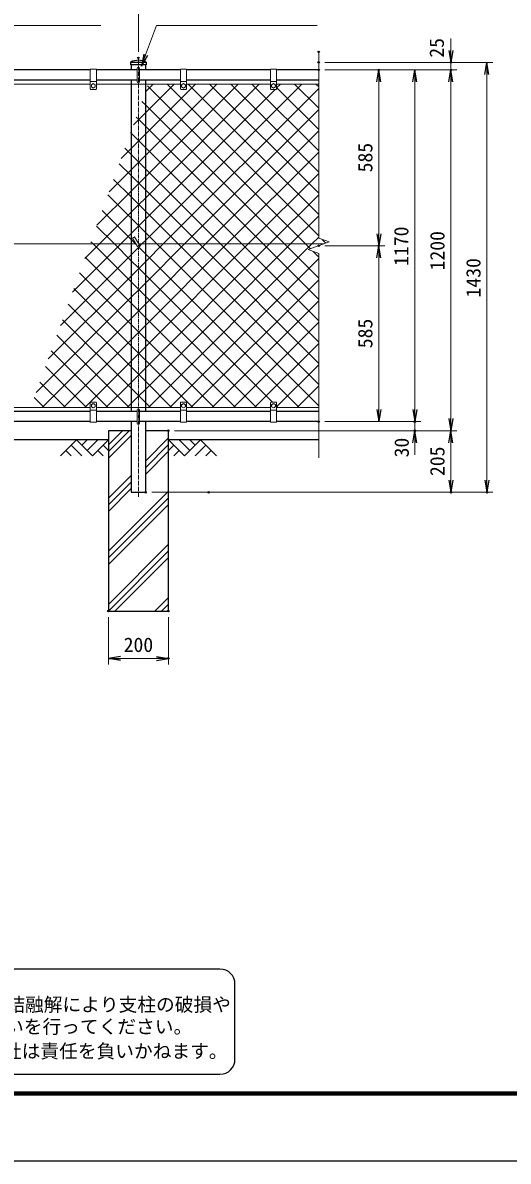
# Model space of a CAD drawing. Units: millimetres, scale not verified. Extents: x -4200 to 4200, y -2970 to 2970.
# Drawn here: x -1970 to -354, y -2970 to 817 of the extents above; entities that cross this region are included whole.
import ezdxf
from ezdxf.enums import TextEntityAlignment as Align

# ---------------------------------------------------------------- set-up
doc = ezdxf.new("R2010")
doc.units = ezdxf.units.MM
doc.header["$LTSCALE"] = 10
doc.header["$PDMODE"] = 32
doc.header["$PDSIZE"] = 5
doc.linetypes.add('USER1', pattern=[2, 1.25, -0.25, 0.25, -0.25])
for name, color, linetype, lineweight in [('0-0_D-STR1', 1, 'Continuous', 25), ('0-1_D-DCR-HCH', 7, 'Continuous', 13), ('0-2_D-STR3', 3, 'Continuous', 13), ('0-3_D-BMK', 2, 'USER1', 13), ('0-4_D-STR2', 7, 'Continuous', 13), ('0-5_D-STR-DIM', 7, 'Continuous', 13), ('0-6_0', 7, 'Continuous', 25), ('0-8_D-STR4', 7, 'Continuous', 25), ('0-9_D-BGD', 7, 'Continuous', 25), ('0-A_D-STR-TXT', 7, 'Continuous', 13), ('0-B_D-TTL-TXT', 7, 'Continuous', 25), ('0-C_D-TTL', 7, 'Continuous', 25)]:
    doc.layers.add(name, color=color, linetype=linetype, lineweight=lineweight)
doc.layers.add('0-7_DEFPOINTS', color=7, linetype='Continuous')
doc.styles.add('ＭＳ ゴシック', font='')
doc.styles.get('ＭＳ ゴシック').set_extended_font_data('MS Gothic')

# ---------------------------------------------------------------- blocks, each defined once
blk = doc.blocks.new('_Open')
at = {"layer": '0-6_0'}
blk.add_line((-10, 1.667), (0, 0), dxfattribs=at)
blk.add_lwpolyline([(-10, -1.667), (0, 0), (-10, 0)], dxfattribs=at)

msp = doc.modelspace()

# ---------------------------------------------------------------- linework, layer by layer
at = {"layer": '0-0_D-STR1'}
for p, q in [((-1611.07, 685.33), (-1611.07, 677)), ((-1558.87, 685), (-1611.07, 685)), ((-1558.87, 685.33), (-1558.87, 677)), ((-1744.97, 660), (-2024.97, 660)), ((-1588.97, 660), (-1724.97, 660)), ((-1558.87, 677), (-1611.07, 677)), ((-1609.27, 677), (-1609.27, 660)), ((-1444.97, 660), (-1580.97, 660)), ((-1560.67, 660), (-1560.67, 677)), ((-1144.97, 660), (-1424.97, 660)), ((-984.97, 660), (-1124.97, 660)), ((-1744.97, 626), (-2024.97, 626)), ((-1588.97, 626), (-1724.97, 626)), ((-1609.27, 626), (-1609.27, -476)), ((-1444.97, 626), (-1580.97, 626)), ((-1560.67, -476), (-1560.67, 626)), ((-1144.97, 626), (-1424.97, 626)), ((-984.97, 626), (-1124.97, 626)), ((-1744.97, -476), (-2024.97, -476)), ((-1588.97, -476), (-1724.97, -476)), ((-1444.97, -476), (-1580.97, -476)), ((-1144.97, -476), (-1424.97, -476)), ((-984.97, -476), (-1124.97, -476)), ((-1744.97, -510), (-2024.97, -510)), ((-1588.97, -510), (-1724.97, -510)), ((-1444.97, -510), (-1580.97, -510)), ((-1144.97, -510), (-1424.97, -510)), ((-984.97, -510), (-1124.97, -510))]:
    msp.add_line(p, q, dxfattribs=at)
msp.add_lwpolyline([(-1609.27, -510), (-1609.27, -745), (-1560.67, -745), (-1560.67, -510)], dxfattribs=at)
for centre, radius, start, end in [((-1610.07, 685.33), 1, 122.29827, 180), ((-1584.97, 632.66), 59.34, 64.40505, 115.59495), ((-1559.87, 685.33), 1, 0, 57.70173)]:
    msp.add_arc(centre, radius, start, end, dxfattribs=at)
at = {"layer": '0-1_D-DCR-HCH'}
for p, q in [((-1684.97, -609.65), (-1615.32, -540)), ((-1684.97, -587.56), (-1637.42, -540)), ((-1684.97, -631.75), (-1609.27, -556.05)), ((-1560.67, -640.03), (-1484.97, -564.33)), ((-1791.4, -570), (-1844.61, -623.21)), ((-1826.87, -605.47), (-1809.05, -623.21)), ((-1809.14, -587.74), (-1773.5, -623.21)), ((-1791.4, -570), (-1738.19, -623.21)), ((-1773.66, -587.74), (-1755.92, -570)), ((-1755.92, -605.47), (-1720.45, -570)), ((-1738.19, -623.21), (-1684.97, -570)), ((-1720.45, -605.47), (-1702.63, -623.21)), ((-1702.71, -587.74), (-1684.97, -605.39)), ((-1560.67, -662.13), (-1484.97, -586.43)), ((-1431.76, -623.21), (-1484.97, -570)), ((-1467.24, -587.74), (-1484.97, -605.39)), ((-1449.5, -605.47), (-1467.32, -623.21)), ((-1414.03, -605.47), (-1449.5, -570)), ((-1378.55, -570), (-1431.76, -623.21)), ((-1396.2, -587.83), (-1414.03, -570)), ((-1360.81, -587.74), (-1396.45, -623.21)), ((-1378.55, -570), (-1325.34, -623.21)), ((-1343.08, -605.47), (-1360.89, -623.21)), ((-1560.67, -684.23), (-1484.97, -608.53)), ((-1684.97, -764.33), (-1609.27, -688.63)), ((-1684.97, -786.43), (-1609.27, -710.73)), ((-1684.97, -808.53), (-1609.27, -732.83)), ((-1684.97, -941.11), (-1484.97, -741.11)), ((-1684.97, -963.21), (-1484.97, -763.21)), ((-1684.97, -985.3), (-1484.97, -785.3)), ((-1684.97, -1117.89), (-1484.97, -917.89)), ((-1684.97, -1139.98), (-1484.97, -939.98)), ((-1662.89, -1140), (-1484.97, -962.08)), ((-1530.31, -1140), (-1484.97, -1094.66)), ((-1508.21, -1140), (-1484.97, -1116.76)), ((-1486.12, -1140), (-1484.97, -1138.86))]:
    msp.add_line(p, q, dxfattribs=at)
at = {"layer": '0-2_D-STR3'}
for p, q in [((-1744.97, 662), (-1744.97, 597)), ((-1724.97, 662), (-1744.97, 662)), ((-1724.97, 662), (-1724.97, 597)), ((-1588.97, 621), (-1588.97, 665)), ((-1580.97, 621), (-1580.97, 665)), ((-1444.97, 662), (-1444.97, 597)), ((-1424.97, 662), (-1444.97, 662)), ((-1424.97, 662), (-1424.97, 597)), ((-1144.97, 662), (-1144.97, 597)), ((-1124.97, 662), (-1144.97, 662)), ((-1124.97, 662), (-1124.97, 597)), ((-2024.97, 613), (-1744.97, 613)), ((-1724.97, 622), (-1744.97, 622)), ((-1741.47, 610.74), (-1734.97, 614.5)), ((-1741.47, 610.74), (-1741.47, 603.26)), ((-1734.97, 614.5), (-1728.47, 610.74)), ((-1728.47, 610.74), (-1728.47, 603.26)), ((-1724.97, 613), (-1444.97, 613)), ((-1424.97, 622), (-1444.97, 622)), ((-1441.47, 610.74), (-1434.97, 614.5)), ((-1441.47, 610.74), (-1441.47, 603.26)), ((-1434.97, 614.5), (-1428.47, 610.74)), ((-1428.47, 610.74), (-1428.47, 603.26)), ((-1424.97, 613), (-1144.97, 613)), ((-1124.97, 622), (-1144.97, 622)), ((-1141.47, 610.74), (-1134.97, 614.5)), ((-1141.47, 610.74), (-1141.47, 603.26)), ((-1134.97, 614.5), (-1128.47, 610.74)), ((-1128.47, 610.74), (-1128.47, 603.26)), ((-1124.97, 613), (-984.97, 613)), ((-1726.97, 595), (-1742.97, 595)), ((-1426.97, 595), (-1442.97, 595)), ((-1126.97, 595), (-1142.97, 595)), ((-1593.06, 81), (-3383.82, 81)), ((-1604.37, 100.59), (-1597.44, 104.59)), ((-1604.37, 100.59), (-1588.44, 73)), ((-1597.44, 104.59), (-1581.51, 77)), ((-968.49, 81), (-1583.82, 81)), ((-1744.97, -512), (-1744.97, -447)), ((-1726.97, -445), (-1742.97, -445)), ((-1741.47, -460.74), (-1741.47, -453.26)), ((-1728.47, -460.74), (-1728.47, -453.26)), ((-1724.97, -512), (-1724.97, -447)), ((-1444.97, -512), (-1444.97, -447)), ((-1426.97, -445), (-1442.97, -445)), ((-1441.47, -460.74), (-1441.47, -453.26)), ((-1428.47, -460.74), (-1428.47, -453.26)), ((-1424.97, -512), (-1424.97, -447)), ((-1144.97, -512), (-1144.97, -447)), ((-1126.97, -445), (-1142.97, -445)), ((-1141.47, -460.74), (-1141.47, -453.26)), ((-1128.47, -460.74), (-1128.47, -453.26)), ((-1124.97, -512), (-1124.97, -447)), ((-2024.97, -463), (-1744.97, -463)), ((-1724.97, -472), (-1744.97, -472)), ((-1741.47, -460.74), (-1734.97, -464.5)), ((-1734.97, -464.5), (-1728.47, -460.74)), ((-1724.97, -463), (-1444.97, -463)), ((-1588.97, -515), (-1588.97, -471)), ((-1580.97, -515), (-1580.97, -471)), ((-1424.97, -472), (-1444.97, -472)), ((-1441.47, -460.74), (-1434.97, -464.5)), ((-1434.97, -464.5), (-1428.47, -460.74)), ((-1424.97, -463), (-1144.97, -463)), ((-1124.97, -472), (-1144.97, -472)), ((-1141.47, -460.74), (-1134.97, -464.5)), ((-1134.97, -464.5), (-1128.47, -460.74)), ((-1124.97, -463), (-984.97, -463)), ((-1724.97, -512), (-1744.97, -512)), ((-1424.97, -512), (-1444.97, -512)), ((-1124.97, -512), (-1144.97, -512))]:
    msp.add_line(p, q, dxfattribs=at)
for points in [[(-1741.47, 603.26), (-1734.97, 599.5), (-1728.47, 603.26)], [(-1441.47, 603.26), (-1434.97, 599.5), (-1428.47, 603.26)], [(-1141.47, 603.26), (-1134.97, 599.5), (-1128.47, 603.26)], [(-1741.47, -453.26), (-1734.97, -449.5), (-1728.47, -453.26)], [(-1441.47, -453.26), (-1434.97, -449.5), (-1428.47, -453.26)], [(-1141.47, -453.26), (-1134.97, -449.5), (-1128.47, -453.26)]]:
    msp.add_lwpolyline(points, dxfattribs=at)
for centre in [(-1734.97, 607), (-1434.97, 607), (-1134.97, 607), (-1734.97, -457), (-1434.97, -457), (-1134.97, -457)]:
    msp.add_circle(centre, 6.49, dxfattribs=at)
for centre, radius, start, end in [((-1584.97, 665), 4, 0, 180), ((-1584.97, 621), 4, 180, 0), ((-1742.97, 597), 2, 180, 270), ((-1726.97, 597), 2, 270, 0), ((-1442.97, 597), 2, 180, 270), ((-1426.97, 597), 2, 270, 0), ((-1142.97, 597), 2, 180, 270), ((-1126.97, 597), 2, 270, 0), ((-1584.97, 75), 4, 210, 30), ((-1742.97, -447), 2, 90, 180), ((-1726.97, -447), 2, 0, 90), ((-1442.97, -447), 2, 90, 180), ((-1426.97, -447), 2, 0, 90), ((-1142.97, -447), 2, 90, 180), ((-1126.97, -447), 2, 0, 90), ((-1584.97, -471), 4, 0, 180), ((-1584.97, -515), 4, 180, 0)]:
    msp.add_arc(centre, radius, start, end, dxfattribs=at)
at = {"layer": '0-3_D-BMK'}
msp.add_line((-1584.97, -760), (-1584.97, 700), dxfattribs=at)
at = {"layer": '0-4_D-STR2'}
for p, q in [((-1560.67, 447.14), (-1394.82, 613)), ((-1560.67, 376.43), (-1324.11, 613)), ((-1560.67, 305.72), (-1253.4, 613)), ((-984.97, 108.22), (-1489.75, 613)), ((-984.97, 178.94), (-1419.04, 613)), ((-984.97, 249.65), (-1348.33, 613)), ((-984.97, 320.36), (-1277.62, 613)), ((-984.97, 391.07), (-1206.91, 613)), ((-1124.97, 600), (-1111.97, 613)), ((-984.97, 532.49), (-1065.49, 613)), ((-984.97, 603.2), (-994.78, 613)), ((-1502.55, 81), (-984.97, 598.58)), ((-984.97, 461.78), (-1124.97, 601.78)), ((-1431.84, 81), (-984.97, 527.87)), ((-1361.13, 81), (-984.97, 457.16)), ((-1609.27, 449.68), (-1610.92, 451.33)), ((-1584.97, 425.38), (-1609.27, 449.68)), ((-1609.27, 398.54), (-1584.97, 422.84)), ((-1584.97, 422.84), (-1560.67, 447.14)), ((-1560.67, 401.08), (-1584.97, 425.38)), ((-1642.08, 365.74), (-1609.27, 398.54)), ((-1609.27, 378.97), (-1629.79, 399.49)), ((-1584.97, 354.67), (-1609.27, 378.97)), ((-1240.59, 81), (-1560.67, 401.08)), ((-1290.42, 81), (-984.97, 386.45)), ((-1609.27, 308.26), (-1648.66, 347.65)), ((-1609.27, 327.83), (-1584.97, 352.13)), ((-1584.97, 352.13), (-1560.67, 376.43)), ((-1560.67, 330.37), (-1584.97, 354.67)), ((-1682.54, 254.57), (-1609.27, 327.83)), ((-1584.97, 283.96), (-1609.27, 308.26)), ((-1584.97, 281.42), (-1560.67, 305.72)), ((-1311.3, 81), (-1560.67, 330.37)), ((-1219.71, 81), (-984.97, 315.74)), ((-1609.27, 237.55), (-1667.53, 295.81)), ((-1609.27, 257.12), (-1584.97, 281.42)), ((-1560.67, 259.66), (-1584.97, 283.96)), ((-1723, 143.39), (-1609.27, 257.12)), ((-1609.27, 166.84), (-1686.4, 243.96)), ((-1584.97, 213.25), (-1609.27, 237.55)), ((-1382.01, 81), (-1560.67, 259.66)), ((-1149, 81), (-984.97, 245.03)), ((-1560.67, 188.95), (-1584.97, 213.25)), ((-1584.97, 142.54), (-1609.27, 166.84)), ((-1452.72, 81), (-1560.67, 188.95)), ((-1078.29, 81), (-984.97, 174.31)), ((-1560.67, 118.24), (-1584.97, 142.54)), ((-1523.44, 81), (-1560.67, 118.24)), ((-1560.67, 22.88), (-1502.55, 81)), ((-1560.67, -47.83), (-1431.84, 81)), ((-1560.67, -118.54), (-1361.13, 81)), ((-1560.67, -189.25), (-1290.42, 81)), ((-1560.67, -259.96), (-1219.71, 81)), ((-1560.67, -330.67), (-1149, 81)), ((-1560.67, -401.39), (-1078.29, 81)), ((-984.97, -457.46), (-1523.44, 81)), ((-984.97, -386.75), (-1452.72, 81)), ((-984.97, -316.04), (-1382.01, 81)), ((-984.97, -245.33), (-1311.3, 81)), ((-984.97, -174.62), (-1240.59, 81)), ((-960.62, 83.87), (-973.07, 96.32)), ((-984.97, 37.51), (-1003.58, 56.12)), ((-1609.27, -116), (-1761.87, 36.6)), ((-1584.97, -1.42), (-1560.67, 22.88)), ((-1480.87, -463), (-984.97, 32.89)), ((-1884.86, -301.31), (-1609.27, -25.72)), ((-1609.27, -186.71), (-1780.74, -15.25)), ((-1609.27, -25.72), (-1584.97, -1.42)), ((-1410.16, -463), (-984.97, -37.82)), ((-1609.27, -257.42), (-1799.61, -67.09)), ((-1609.27, -96.43), (-1584.97, -72.13)), ((-1584.97, -72.13), (-1560.67, -47.83)), ((-1925.33, -412.48), (-1609.27, -96.43)), ((-1339.45, -463), (-984.97, -108.53)), ((-1609.27, -328.14), (-1818.48, -118.93)), ((-1584.97, -140.3), (-1609.27, -116)), ((-1609.27, -167.14), (-1584.97, -142.84)), ((-1584.97, -142.84), (-1560.67, -118.54)), ((-1560.67, -164.6), (-1584.97, -140.3)), ((-1905.13, -463), (-1609.27, -167.14)), ((-1609.27, -398.85), (-1837.35, -170.77)), ((-1584.97, -211.01), (-1609.27, -186.71)), ((-1584.97, -213.55), (-1560.67, -189.25)), ((-1262.28, -463), (-1560.67, -164.6)), ((-1268.74, -463), (-984.97, -179.24)), ((-1615.83, -463), (-1856.22, -222.61)), ((-1609.27, -237.85), (-1584.97, -213.55)), ((-1560.67, -235.31), (-1584.97, -211.01)), ((-1834.42, -463), (-1609.27, -237.85)), ((-1584.97, -281.72), (-1609.27, -257.42)), ((-1584.97, -284.26), (-1560.67, -259.96)), ((-1332.99, -463), (-1560.67, -235.31)), ((-1198.03, -463), (-984.97, -249.95)), ((-1686.54, -463), (-1875.09, -274.45)), ((-1609.27, -308.56), (-1584.97, -284.26)), ((-1560.67, -306.02), (-1584.97, -281.72)), ((-1757.25, -463), (-1893.96, -326.3)), ((-1763.71, -463), (-1609.27, -308.56)), ((-1584.97, -352.44), (-1609.27, -328.14)), ((-1584.97, -354.97), (-1560.67, -330.67)), ((-1403.7, -463), (-1560.67, -306.02)), ((-1124.97, -460.66), (-984.97, -320.66)), ((-1827.96, -463), (-1912.83, -378.14)), ((-1609.27, -379.27), (-1584.97, -354.97)), ((-1560.67, -376.74), (-1584.97, -352.44)), ((-1474.41, -463), (-1560.67, -376.74)), ((-1693, -463), (-1609.27, -379.27)), ((-1584.97, -423.15), (-1609.27, -398.85)), ((-1584.97, -425.69), (-1560.67, -401.39)), ((-1056.6, -463), (-984.97, -391.37)), ((-1898.67, -463), (-1931.69, -429.98)), ((-1622.29, -463), (-1609.27, -449.99)), ((-1609.27, -449.99), (-1584.97, -425.69)), ((-1560.67, -447.45), (-1584.97, -423.15)), ((-1545.12, -463), (-1560.67, -447.45)), ((-1120.86, -463), (-1124.97, -458.88)), ((-985.89, -463), (-984.97, -462.08))]:
    msp.add_line(p, q, dxfattribs=at)
for points in [[(-1844.4, -190.13), (-1609.27, 44.99), (-1584.97, 69.29), (-1573.26, 81), (-1560.67, 93.59), (-1041.26, 613)], [(-1763.47, 32.22), (-1714.69, 81), (-1609.27, 186.41), (-1584.97, 210.71), (-1560.67, 235.01), (-1182.69, 613)], [(-1601.61, 476.92), (-1584.97, 493.55), (-1560.67, 517.85), (-1465.53, 613)], [(-1561.15, 588.09), (-1560.67, 588.56), (-1536.24, 613)], [(-1012.46, 65), (-1028.46, 81), (-1554.32, 606.86)], [(-1803.93, -78.96), (-1643.97, 81), (-1609.27, 115.7), (-1584.97, 140), (-1560.67, 164.3), (-1129.97, 595)], [(-984.97, -33.2), (-1099.17, 81), (-1560.67, 542.5), (-1573.19, 555.01)], [(-984.97, -103.91), (-1169.88, 81), (-1560.67, 471.79), (-1584.97, 496.09), (-1592.05, 503.17)], [(-1591.57, 78.42), (-1594.15, 81), (-1609.27, 96.13), (-1705.27, 192.12)], [(-1138.86, -445), (-1560.67, -23.18), (-1584.97, 1.12), (-1609.27, 25.42), (-1664.86, 81), (-1724.14, 140.28)], [(-1191.57, -463), (-1560.67, -93.89), (-1584.97, -69.59), (-1609.27, -45.29), (-1735.57, 81), (-1743.01, 88.44)], [(-1551.58, -463), (-1007.58, 81), (-984.97, 103.6)], [(-1050.15, -463), (-1560.67, 47.53), (-1584.22, 71.07)]]:
    msp.add_lwpolyline(points, dxfattribs=at)
at = {"layer": '0-5_D-STR-DIM'}
for p, q in [((-1584.97, 720), (-1584.97, 995)), ((-1584.97, 720), (-1584.97, 995)), ((-544.97, 725), (-544.97, 765)), ((-984.97, 720), (-984.97, 100.65)), ((-964.97, 685), (-404.97, 685)), ((-964.97, 685), (-524.97, 685)), ((-544.97, 660), (-544.97, 685)), ((-964.97, 660), (-644.97, 660)), ((-964.97, 660), (-524.97, 660)), ((-964.97, 660), (-524.97, 660)), ((-964.97, 660), (-764.97, 660)), ((-424.97, 645), (-424.97, -705)), ((-784.97, 115), (-784.97, 620)), ((-664.97, 620), (-664.97, -470)), ((-544.97, -500), (-544.97, 620)), ((-544.97, 620), (-544.97, 580)), ((-1020.21, 62.17), (-949.74, 87.83)), ((-949.74, 87.83), (-984.97, 100.65)), ((-984.97, 49.35), (-1020.21, 62.17)), ((-984.97, 49.35), (-984.97, -630)), ((-964.97, 75), (-764.97, 75)), ((-964.97, 75), (-764.97, 75)), ((-784.97, -470), (-784.97, 35)), ((-664.97, -470), (-664.97, -430)), ((-964.97, -510), (-644.97, -510)), ((-964.97, -510), (-644.97, -510)), ((-964.97, -510), (-764.97, -510)), ((-664.97, -510), (-664.97, -540)), ((-1464.97, -540), (-644.97, -540)), ((-1464.97, -540), (-524.97, -540)), ((-1464.97, -540), (-524.97, -540)), ((-664.97, -580), (-664.97, -620)), ((-544.97, -580), (-544.97, -705)), ((-1540.67, -745), (-404.97, -745)), ((-1330.67, -745), (-524.97, -745)), ((-1684.97, -1160), (-1684.97, -1317.32)), ((-1484.97, -1160), (-1484.97, -1317.32)), ((-1644.97, -1297.32), (-1524.97, -1297.32))]:
    msp.add_line(p, q, dxfattribs=at)
at = {"layer": '0-7_DEFPOINTS'}
for p in [(-984.97, 720), (-1584.97, 700), (-984.97, 685), (-544.97, 685), (-984.97, 660), (-784.97, 660), (-544.97, 660), (-984.97, 75), (-784.97, 75), (-984.97, -510), (-664.97, -510), (-1484.97, -540), (-664.97, -540), (-1560.67, -745), (-1350.67, -745), (-544.97, -745), (-424.97, -745), (-1684.97, -1140), (-1484.97, -1140), (-1484.97, -1297.32)]:
    msp.add_point(p, dxfattribs=at)
at = {"layer": '0-8_D-STR4'}
for p, q in [((-1484.97, -540), (-1560.67, -540)), ((-1484.97, -1140), (-1484.97, -540)), ((-1684.97, -1140), (-1484.97, -1140))]:
    msp.add_line(p, q, dxfattribs=at)
msp.add_lwpolyline([(-1609.27, -540), (-1684.97, -540), (-1684.97, -1140)], dxfattribs=at)
at = {"layer": '0-9_D-BGD'}
for p, q in [((-1684.97, -570), (-3284.97, -570)), ((-984.97, -570), (-1484.97, -570))]:
    msp.add_line(p, q, dxfattribs=at)
at = {"layer": '0-A_D-STR-TXT'}
for points in [[(-1710.31, 808.26), (-2246.26, 808.26), (-2294.35, 661.9)], [(-989.58, 808), (-1524.26, 808), (-1574.29, 674.44)]]:
    msp.add_lwpolyline(points, dxfattribs=at)
at = {"layer": '0-B_D-TTL-TXT', "color": 2}
for p, q in [((-1313.46, -2330.71), (-3759.01, -2330.71)), ((-1263.46, -2630.71), (-1263.46, -2380.71)), ((-3759.01, -2680.71), (-1313.46, -2680.71))]:
    msp.add_line(p, q, dxfattribs=at)
for centre, start, end in [((-1313.46, -2380.71), 0, 90), ((-1313.46, -2630.71), 270, 0)]:
    msp.add_arc(centre, 50, start, end, dxfattribs=at)
at = {"layer": '0-C_D-TTL', "color": 2}
msp.add_lwpolyline([(-4200, 2970), (4200, 2970), (4200, -2970), (-4200, -2970)], close=True, dxfattribs=at)
at = {"layer": '0-C_D-TTL'}
for points in [[(-3930, 2750), (3930, 2750), (3930, -2750), (-3930, -2750)], [(-3927.5, 2747.5), (3927.5, 2747.5), (3927.5, -2747.5), (-3927.5, -2747.5)], [(-3925, 2745), (3925, 2745), (3925, -2745), (-3925, -2745)], [(-3922.5, 2742.5), (3922.5, 2742.5), (3922.5, -2742.5), (-3922.5, -2742.5)], [(-3920, 2740), (3920, 2740), (3920, -2740), (-3920, -2740)]]:
    msp.add_lwpolyline(points, close=True, dxfattribs=at)

# ---------------------------------------------------------------- block references
at = {"layer": '0-5_D-STR-DIM', "xscale": 4, "yscale": 4}
for p, rotation in [((-544.97, 685), 270), ((-424.97, 685), 90), ((-784.97, 660), 90), ((-664.97, 660), 90), ((-544.97, 660), 90), ((-544.97, 660), 90), ((-784.97, 75), 270), ((-784.97, 75), 90), ((-784.97, -510), 270), ((-664.97, -510), 270), ((-664.97, -510), 270), ((-544.97, -540), 270), ((-664.97, -540), 90), ((-544.97, -540), 90), ((-544.97, -745), 270), ((-424.97, -745), 270), ((-1684.97, -1297.32), 180)]:
    msp.add_blockref('_Open', p, dxfattribs=dict(at, rotation=rotation))
msp.add_blockref('_Open', (-1484.97, -1297.32), dxfattribs=at)
at = {"layer": '0-A_D-STR-TXT', "xscale": 4, "yscale": 4, "rotation": 249.46512}
msp.add_blockref('_Open', (-1574.99, 672.57), dxfattribs=at)

# ---------------------------------------------------------------- texts
at = {"layer": '0-5_D-STR-DIM', "style": 'ＭＳ ゴシック'}
for s, p in [('25', (-553.7, 700.65)), ('585', (-791.72, 319.27)), ('1170', (-671.72, 8.1)), ('1200', (-551.72, -6.9)), ('1430', (-431.72, -96.9)), ('585', (-791.72, -265.73)), ('30', (-670.58, -628.89)), ('205', (-551.72, -690.85))]:
    msp.add_text(s, height=48.09, rotation=90, dxfattribs=at).set_placement(p, align=Align.BOTTOM_LEFT)
msp.add_text('200', height=48.09, dxfattribs=at).set_placement((-1633.97, -1290.57), align=Align.BOTTOM_LEFT)
at = {"layer": '0-B_D-TTL-TXT', "style": 'ＭＳ ゴシック'}
for s, p in [('凍結の恐れがある場所への設置は、内部に溜まった雨水等の凍結融解により支柱の破損や', (-3768.83, -2485.39)), ('コンクリート基礎の破損の恐れがありますので施工時、水仕舞いを行ってください。', (-3772.94, -2558.81)), ('施工による水仕舞い不備で起こる支柱・基礎の破損について当社は責任を負いかねます。 ', (-3779.93, -2640.3))]:
    msp.add_text(s, height=45.67, dxfattribs=at).set_placement(p, align=Align.BOTTOM_LEFT)

doc.saveas('drawing.dxf')
